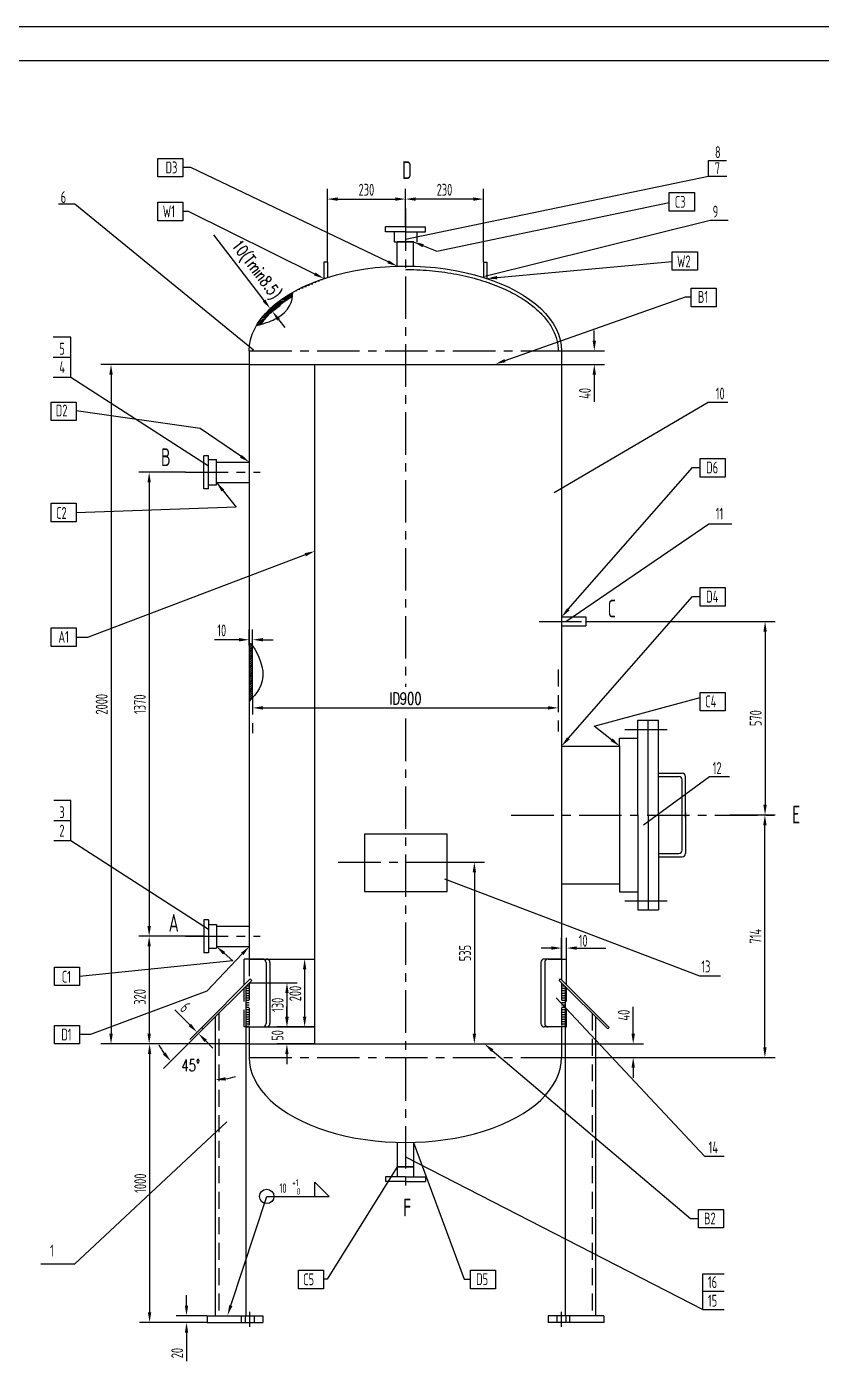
# Model space of a CAD drawing. Extents: x 2148 to 19378, y -121 to 5940.
# Drawn here: x 3915 to 6254, y 1986 to 5940 of the extents above; entities that cross this region are included whole.
import ezdxf

# ---------------------------------------------------------------- set-up
doc = ezdxf.new("R2010")
doc.units = 0
doc.header["$LTSCALE"] = 100
doc.header["$MEASUREMENT"] = 0
doc.linetypes.add('F', pattern=[0.75, 0.5, -0.25])
doc.linetypes.add('J', pattern=[2, 1.25, -0.25, 0.25, -0.25])
doc.layers.get('DEFPOINTS').update_dxf_attribs({"linetype": 'CONTINUOUS'})
for name, color, linetype in [('01', 7, 'CONTINUOUS'), ('02', 1, 'CONTINUOUS'), ('10', 1, 'CONTINUOUS')]:
    doc.layers.add(name, color=color, linetype=linetype)
doc.styles.get("Standard").update_dxf_attribs({"font": 'isocp.shx', "width": 0.707, "bigfont": 'hztxt.shx'})
doc.dimstyles.new('INTE', dxfattribs={"dimscale": 10, "dimtxt": 3.5, "dimasz": 3, "dimexe": 3, "dimexo": 0, "dimgap": 1, "dimtad": 1, "dimdec": 3, "dimtxsty": 'STANDARD', "dimcen": 0, "dimclrd": 1, "dimclre": 1, "dimclrt": 3, "dimaunit": 1, "dimazin": 3, "dimtfac": 1, "dimtdec": 4, "dimtofl": 0, "dimtmove": 0, "dimatfit": 3, "dimtzin": 0})
doc.dimstyles.new('INTE$2', dxfattribs={"dimscale": 10, "dimtxt": 3.5, "dimasz": 3, "dimexe": 3, "dimexo": 0, "dimgap": 1, "dimtad": 1, "dimtih": 1, "dimtoh": 1, "dimdec": 3, "dimtxsty": 'STANDARD', "dimcen": 0, "dimclrd": 1, "dimclre": 1, "dimclrt": 3, "dimaunit": 1, "dimazin": 3, "dimtfac": 1, "dimtdec": 4, "dimtofl": 0, "dimtmove": 0, "dimatfit": 3, "dimtzin": 0})

# ---------------------------------------------------------------- blocks, each defined once
blk = doc.blocks.new('*D31')
at = {"layer": '10', "color": 1}
for p, q in [((5152.6, 3480.9), (5262.6, 3480.9)), ((5232.6, 3450.9), (5232.6, 2975.9)), ((5029.6, 2945.9), (5262.6, 2945.9))]:
    blk.add_line(p, q, dxfattribs=at)
for points in [[(5227.6, 3450.9), (5237.6, 3450.9), (5232.6, 3480.9)], [(5227.6, 2975.9), (5237.6, 2975.9), (5232.6, 2945.9)]]:
    blk.add_solid(points, dxfattribs=at)
at = {"layer": 'DEFPOINTS', "color": 0}
for p in [(5152.6, 3480.9), (5029.6, 2945.9), (5232.6, 2945.9)]:
    blk.add_point(p, dxfattribs=at)
at = {"layer": '10', "color": 3, "insert": (5205.1, 3213.4), "char_height": 35, "attachment_point": 5, "rotation": 90}
blk.add_mtext('535', dxfattribs=at)
blk = doc.blocks.new('*D32')
at = {"layer": '10', "color": 1}
for p, q in [((4569.6, 4945.9), (4132.5, 4945.9)), ((4162.5, 4915.9), (4162.5, 2975.9)), ((4569.6, 2945.9), (4132.5, 2945.9))]:
    blk.add_line(p, q, dxfattribs=at)
for points in [[(4157.5, 4915.9), (4167.5, 4915.9), (4162.5, 4945.9)], [(4157.5, 2975.9), (4167.5, 2975.9), (4162.5, 2945.9)]]:
    blk.add_solid(points, dxfattribs=at)
at = {"layer": 'DEFPOINTS', "color": 0}
for p in [(4569.6, 4945.9), (4162.5, 2945.9), (4569.6, 2945.9)]:
    blk.add_point(p, dxfattribs=at)
at = {"layer": '10', "color": 3, "insert": (4135, 3945.9), "char_height": 35, "attachment_point": 5, "rotation": 90}
blk.add_mtext('2000', dxfattribs=at)
blk = doc.blocks.new('*D33')
at = {"layer": '10', "color": 1}
for p, q in [((4435.4, 3262.9), (4244.8, 3262.9)), ((4274.8, 3232.9), (4274.8, 2975.9)), ((4569.6, 2945.9), (4244.8, 2945.9))]:
    blk.add_line(p, q, dxfattribs=at)
for points in [[(4269.8, 3232.9), (4279.8, 3232.9), (4274.8, 3262.9)], [(4269.8, 2975.9), (4279.8, 2975.9), (4274.8, 2945.9)]]:
    blk.add_solid(points, dxfattribs=at)
at = {"layer": 'DEFPOINTS', "color": 0}
for p in [(4435.4, 3262.9), (4274.8, 2945.9), (4569.6, 2945.9)]:
    blk.add_point(p, dxfattribs=at)
at = {"layer": '10', "color": 3, "insert": (4247.3, 3084.4), "char_height": 35, "attachment_point": 5, "rotation": 90}
blk.add_mtext('320', dxfattribs=at)
blk = doc.blocks.new('*D34')
at = {"layer": '10', "color": 1}
for p, q in [((4382.1, 4628.9), (4244.8, 4628.9)), ((4274.8, 4598.9), (4274.8, 3292.9)), ((4382.1, 3262.9), (4244.8, 3262.9))]:
    blk.add_line(p, q, dxfattribs=at)
for points in [[(4269.8, 4598.9), (4279.8, 4598.9), (4274.8, 4628.9)], [(4269.8, 3292.9), (4279.8, 3292.9), (4274.8, 3262.9)]]:
    blk.add_solid(points, dxfattribs=at)
at = {"layer": 'DEFPOINTS', "color": 0}
for p in [(4382.1, 4628.9), (4274.8, 3262.9), (4382.1, 3262.9)]:
    blk.add_point(p, dxfattribs=at)
at = {"layer": '10', "color": 3, "insert": (4247.3, 3945.9), "char_height": 35, "attachment_point": 5, "rotation": 90}
blk.add_mtext('1370', dxfattribs=at)
blk = doc.blocks.new('*D35')
at = {"layer": '10', "color": 1}
for p, q in [((4569.6, 2945.9), (4246, 2945.9)), ((4276, 2915.9), (4276, 2155.9)), ((4445.1, 2125.9), (4246, 2125.9))]:
    blk.add_line(p, q, dxfattribs=at)
for points in [[(4271, 2915.9), (4281, 2915.9), (4276, 2945.9)], [(4271, 2155.9), (4281, 2155.9), (4276, 2125.9)]]:
    blk.add_solid(points, dxfattribs=at)
at = {"layer": 'DEFPOINTS', "color": 0}
for p in [(4569.6, 2945.9), (4276, 2125.9), (4445.1, 2125.9)]:
    blk.add_point(p, dxfattribs=at)
at = {"layer": '10', "color": 3, "insert": (4248.5, 2535.9), "char_height": 35, "attachment_point": 5, "rotation": 90}
blk.add_mtext('1000', dxfattribs=at)
blk = doc.blocks.new('*D36')
at = {"layer": '10', "color": 1}
for p, q in [((5700.5, 2975.9), (5700.5, 3055.6)), ((5489.6, 2945.9), (5730.5, 2945.9)), ((5489.6, 2905.9), (5730.5, 2905.9)), ((5700.5, 2875.9), (5700.5, 2845.9))]:
    blk.add_line(p, q, dxfattribs=at)
for points in [[(5695.5, 2975.9), (5705.5, 2975.9), (5700.5, 2945.9)], [(5695.5, 2875.9), (5705.5, 2875.9), (5700.5, 2905.9)]]:
    blk.add_solid(points, dxfattribs=at)
at = {"layer": 'DEFPOINTS', "color": 0}
for p in [(5489.6, 2945.9), (5700.5, 2945.9), (5489.6, 2905.9)]:
    blk.add_point(p, dxfattribs=at)
at = {"layer": '10', "color": 3, "insert": (5673, 3030.7), "char_height": 35, "attachment_point": 5, "rotation": 90}
blk.add_mtext('40', dxfattribs=at)
blk = doc.blocks.new('*D37')
at = {"layer": '10', "color": 1}
for p, q in [((5984.6, 3619.9), (6118.4, 3619.9)), ((6088.4, 2935.9), (6088.4, 3589.9)), ((5489.6, 2905.9), (6118.4, 2905.9))]:
    blk.add_line(p, q, dxfattribs=at)
for points in [[(6083.4, 3589.9), (6093.4, 3589.9), (6088.4, 3619.9)], [(6083.4, 2935.9), (6093.4, 2935.9), (6088.4, 2905.9)]]:
    blk.add_solid(points, dxfattribs=at)
at = {"layer": 'DEFPOINTS', "color": 0}
for p in [(5984.6, 3619.9), (6088.4, 3619.9), (5489.6, 2905.9)]:
    blk.add_point(p, dxfattribs=at)
at = {"layer": '10', "color": 3, "insert": (6060.9, 3262.9), "char_height": 35, "attachment_point": 5, "rotation": 90}
blk.add_mtext('714', dxfattribs=at)
blk = doc.blocks.new('*D38')
at = {"layer": '10', "color": 1}
for p, q in [((5029.6, 5350.8), (5029.6, 5463)), ((5259.6, 5247.4), (5259.6, 5463)), ((5229.6, 5433), (5059.6, 5433))]:
    blk.add_line(p, q, dxfattribs=at)
for points in [[(5059.6, 5438), (5059.6, 5428), (5029.6, 5433)], [(5229.6, 5438), (5229.6, 5428), (5259.6, 5433)]]:
    blk.add_solid(points, dxfattribs=at)
at = {"layer": 'DEFPOINTS', "color": 0}
for p in [(5029.6, 5433), (5029.6, 5350.8), (5259.6, 5247.4)]:
    blk.add_point(p, dxfattribs=at)
at = {"layer": '10', "color": 3, "insert": (5144.6, 5460.5), "char_height": 35, "attachment_point": 5}
blk.add_mtext('230', dxfattribs=at)
blk = doc.blocks.new('*D39')
at = {"layer": '10', "color": 1}
for p, q in [((4799.6, 5247.4), (4799.6, 5463)), ((5029.6, 5350.8), (5029.6, 5463)), ((4829.6, 5433), (4999.6, 5433))]:
    blk.add_line(p, q, dxfattribs=at)
for points in [[(4829.6, 5438), (4829.6, 5428), (4799.6, 5433)], [(4999.6, 5438), (4999.6, 5428), (5029.6, 5433)]]:
    blk.add_solid(points, dxfattribs=at)
at = {"layer": 'DEFPOINTS', "color": 0}
for p in [(5029.6, 5433), (5029.6, 5350.8), (4799.6, 5247.4)]:
    blk.add_point(p, dxfattribs=at)
at = {"layer": '10', "color": 3, "insert": (4914.6, 5460.5), "char_height": 35, "attachment_point": 5}
blk.add_mtext('230', dxfattribs=at)
blk = doc.blocks.new('*D40')
at = {"layer": '10', "color": 1}
for p, q in [((5561.4, 4189.9), (6118.9, 4189.9)), ((6088.9, 4159.9), (6088.9, 3649.9)), ((5984.6, 3619.9), (6118.9, 3619.9))]:
    blk.add_line(p, q, dxfattribs=at)
for points in [[(6083.9, 4159.9), (6093.9, 4159.9), (6088.9, 4189.9)], [(6083.9, 3649.9), (6093.9, 3649.9), (6088.9, 3619.9)]]:
    blk.add_solid(points, dxfattribs=at)
at = {"layer": 'DEFPOINTS', "color": 0}
for p in [(5561.4, 4189.9), (5984.6, 3619.9), (6088.9, 3619.9)]:
    blk.add_point(p, dxfattribs=at)
at = {"layer": '10', "color": 3, "insert": (6061.4, 3904.9), "char_height": 35, "attachment_point": 5, "rotation": 90}
blk.add_mtext('570', dxfattribs=at)
blk = doc.blocks.new('*D41')
at = {"layer": '10', "color": 1}
for p, q in [((5585.9, 5015.9), (5585.9, 5045.9)), ((5489.6, 4985.9), (5615.9, 4985.9)), ((5489.6, 4945.9), (5615.9, 4945.9)), ((5585.9, 4915.9), (5585.9, 4836.2))]:
    blk.add_line(p, q, dxfattribs=at)
for points in [[(5580.9, 5015.9), (5590.9, 5015.9), (5585.9, 4985.9)], [(5580.9, 4915.9), (5590.9, 4915.9), (5585.9, 4945.9)]]:
    blk.add_solid(points, dxfattribs=at)
at = {"layer": 'DEFPOINTS', "color": 0}
for p in [(5489.6, 4985.9), (5489.6, 4945.9), (5585.9, 4945.9)]:
    blk.add_point(p, dxfattribs=at)
at = {"layer": '10', "color": 3, "insert": (5558.4, 4861), "char_height": 35, "attachment_point": 5, "rotation": 90}
blk.add_mtext('40', dxfattribs=at)
blk = doc.blocks.new('*D43')
at = {"layer": '10', "color": 1}
for p, q in [((4394.6, 3001.7), (4350.3, 3046)), ((4429.6, 2994.3), (4394.6, 2959.3)), ((4433.8, 2990.1), (4398.8, 2955.1)), ((4441.3, 2955.1), (4462.5, 2933.9))]:
    blk.add_line(p, q, dxfattribs=at)
for points in [[(4398.1, 3005.3), (4391, 2998.2), (4415.8, 2980.5)], [(4444.8, 2958.6), (4437.7, 2951.5), (4420, 2976.3)]]:
    blk.add_solid(points, dxfattribs=at)
at = {"layer": 'DEFPOINTS', "color": 0}
for p in [(4415.8, 2980.5), (4429.6, 2994.3), (4433.8, 2990.1)]:
    blk.add_point(p, dxfattribs=at)
at = {"layer": '10', "color": 3, "insert": (4381.3, 3053.9), "char_height": 35, "attachment_point": 5, "rotation": 315}
blk.add_mtext('6', dxfattribs=at)
blk = doc.blocks.new('*D44')
at = {"layer": '10', "color": 1}
for p, q in [((4609.5, 3195.9), (4762.7, 3195.9)), ((4732.7, 3165.9), (4732.7, 3025.9)), ((4609.5, 2995.9), (4762.7, 2995.9))]:
    blk.add_line(p, q, dxfattribs=at)
for points in [[(4727.7, 3165.9), (4737.7, 3165.9), (4732.7, 3195.9)], [(4727.7, 3025.9), (4737.7, 3025.9), (4732.7, 2995.9)]]:
    blk.add_solid(points, dxfattribs=at)
at = {"layer": 'DEFPOINTS', "color": 0}
for p in [(4609.5, 3195.9), (4609.5, 2995.9), (4732.7, 2995.9)]:
    blk.add_point(p, dxfattribs=at)
at = {"layer": '10', "color": 3, "insert": (4705.2, 3094.3), "char_height": 35, "attachment_point": 5, "rotation": 90}
blk.add_mtext('200', dxfattribs=at)
blk = doc.blocks.new('*D45')
at = {"layer": '10', "color": 1}
for p, q in [((4569.6, 3125.9), (4710.7, 3125.9)), ((4680.7, 3095.9), (4680.7, 3025.9)), ((4569.6, 2995.9), (4710.7, 2995.9))]:
    blk.add_line(p, q, dxfattribs=at)
for points in [[(4675.7, 3095.9), (4685.7, 3095.9), (4680.7, 3125.9)], [(4675.7, 3025.9), (4685.7, 3025.9), (4680.7, 2995.9)]]:
    blk.add_solid(points, dxfattribs=at)
at = {"layer": 'DEFPOINTS', "color": 0}
for p in [(4569.6, 3125.9), (4569.6, 2995.9), (4680.7, 2995.9)]:
    blk.add_point(p, dxfattribs=at)
at = {"layer": '10', "color": 3, "insert": (4653.2, 3060.9), "char_height": 35, "attachment_point": 5, "rotation": 90}
blk.add_mtext('130', dxfattribs=at)
blk = doc.blocks.new('*D46')
at = {"layer": '10', "color": 1}
for p, q in [((4680.4, 3025.9), (4680.4, 3055.9)), ((4762.7, 2995.9), (4650.4, 2995.9)), ((4762.1, 2945.9), (4650.4, 2945.9)), ((4680.4, 2915.9), (4680.4, 2885.9))]:
    blk.add_line(p, q, dxfattribs=at)
for points in [[(4675.4, 3025.9), (4685.4, 3025.9), (4680.4, 2995.9)], [(4675.4, 2915.9), (4685.4, 2915.9), (4680.4, 2945.9)]]:
    blk.add_solid(points, dxfattribs=at)
at = {"layer": 'DEFPOINTS', "color": 0}
for p in [(4680.4, 2995.9), (4762.7, 2995.9), (4762.1, 2945.9)]:
    blk.add_point(p, dxfattribs=at)
at = {"layer": '10', "color": 3, "insert": (4652.9, 2970.9), "char_height": 35, "attachment_point": 5, "rotation": 90}
blk.add_mtext('50', dxfattribs=at)
blk = doc.blocks.new('*D47')
at = {"layer": '10', "color": 1}
blk.add_line((4433.8, 2990.1), (4317.4, 2873.7), dxfattribs=at)
for start, end in [(206.42, 215.71), (279.29, 288.58)]:
    blk.add_arc((4469.6, 3025.9), 185.2, start, end, dxfattribs=at)
for points in [[(4323, 2921), (4315.4, 2914.5), (4338.6, 2894.9)], [(4499.9, 2838.1), (4499.1, 2848.1), (4469.6, 2840.6)]]:
    blk.add_solid(points, dxfattribs=at)
at = {"layer": 'DEFPOINTS', "color": 0}
for p in [(4576.8, 3133.1), (4469.6, 3025.9), (4433.8, 2990.1), (4421.7, 2847), (4469.6, 2145.9)]:
    blk.add_point(p, dxfattribs=at)
at = {"layer": '10', "color": 3, "insert": (4397.4, 2882.8), "char_height": 35, "attachment_point": 5}
blk.add_mtext('{\\Fsimplex.shx|c0;45%%d}', dxfattribs=at)
blk = doc.blocks.new('*D48')
at = {"layer": '10', "color": 1}
for p, q in [((4384.8, 2175.9), (4384.8, 2205.9)), ((4445.1, 2145.9), (4354.8, 2145.9)), ((4445.1, 2125.9), (4354.8, 2125.9)), ((4384.8, 2095.9), (4384.8, 2011.9))]:
    blk.add_line(p, q, dxfattribs=at)
for points in [[(4379.8, 2175.9), (4389.8, 2175.9), (4384.8, 2145.9)], [(4379.8, 2095.9), (4389.8, 2095.9), (4384.8, 2125.9)]]:
    blk.add_solid(points, dxfattribs=at)
at = {"layer": 'DEFPOINTS', "color": 0}
for p in [(4445.1, 2145.9), (4384.8, 2125.9), (4445.1, 2125.9)]:
    blk.add_point(p, dxfattribs=at)
at = {"layer": '10', "color": 3, "insert": (4357.3, 2035.8), "char_height": 35, "attachment_point": 5, "rotation": 90}
blk.add_mtext('20', dxfattribs=at)
blk = doc.blocks.new('*D49')
at = {"layer": '10', "color": 1}
for p, q in [((4569.6, 4118.6), (4569.6, 4165.8)), ((4579.6, 4117.5), (4579.6, 4165.8)), ((4539.6, 4135.8), (4467.3, 4135.8)), ((4609.6, 4135.8), (4639.6, 4135.8))]:
    blk.add_line(p, q, dxfattribs=at)
for points in [[(4539.6, 4140.8), (4539.6, 4130.8), (4569.6, 4135.8)], [(4609.6, 4140.8), (4609.6, 4130.8), (4579.6, 4135.8)]]:
    blk.add_solid(points, dxfattribs=at)
at = {"layer": 'DEFPOINTS', "color": 0}
for p in [(4569.6, 4135.8), (4569.6, 4118.6), (4579.6, 4117.5)]:
    blk.add_point(p, dxfattribs=at)
at = {"layer": '10', "color": 3, "insert": (4488.5, 4163.3), "char_height": 35, "attachment_point": 5}
blk.add_mtext('10', dxfattribs=at)

msp = doc.modelspace()

# ---------------------------------------------------------------- hatches: boundary and pattern name
at = {"layer": '10'}
h = msp.add_hatch(dxfattribs=at)
h.set_pattern_fill('_USER', color=1, scale=4, style=0, pattern_type=0)
h.set_pattern_definition([(0, (2147.961, 0), (0, 4), [])])
edge = h.paths.add_edge_path()
edge.add_ellipse((5029.6185, 4985.8662), major_axis=(-460, 0), ratio=0.543478261, start_angle=316.0889668, end_angle=342.5186394)
edge.add_spline(control_points=[(4590.8637, 5060.9651), (4596.0067, 5062.2694), (4600.6777, 5063.5149), (4604.9407, 5064.7111)], knot_values=[41.52458915, 41.52458915, 41.52458915, 41.52458915, 45.19377701, 45.19377701, 45.19377701, 45.19377701], degree=3, periodic=0)
edge.add_spline(control_points=[(4604.9407, 5064.7111), (4606.2145, 5066.6427), (4607.536, 5068.5677), (4615.4126, 5079.6008), (4622.9949, 5088.5515), (4640.2231, 5105.9594), (4649.8686, 5114.4161), (4671.0861, 5130.6764), (4682.6579, 5138.4799), (4695.7741, 5146.2833), (4696.4463, 5146.6806), (4697.121, 5147.0767)], knot_values=[0.344154642, 0.344154642, 0.344154642, 0.344154642, 0.370110406, 0.370110406, 0.493480541, 0.493480541, 0.616850677, 0.616850677, 0.740220812, 0.740220812, 0.746858577, 0.746858577, 0.746858577, 0.746858577], degree=3, periodic=0)
edge.add_spline(control_points=[(4697.121, 5147.0767), (4697.6376, 5151.0748), (4697.9748, 5155.1325), (4698.2264, 5159.2513)], knot_values=[142.211537421, 142.211537421, 142.211537421, 142.211537421, 155.100547265, 155.100547265, 155.100547265, 155.100547265], degree=3, periodic=0)
h = msp.add_hatch(dxfattribs=at)
h.set_pattern_fill('_USER', color=256, scale=4, angle=45, style=0, pattern_type=0)
h.set_pattern_definition([(45, (3293.5716, -229.1455), (-2.828427, 2.828427), [])])
edge = h.paths.add_edge_path()
edge.add_spline(control_points=[(4579.6185, 4117.5255), (4575.7336, 4122.7793), (4572.2123, 4126.1276), (4569.6185, 4126.6907)], knot_values=[17.627234943, 17.627234943, 17.627234943, 17.627234943, 35.273236913, 35.273236913, 35.273236913, 35.273236913], degree=3, periodic=0)
edge.add_line((4569.6185, 4126.6907), (4569.6185, 3954.3147))
edge.add_spline(control_points=[(4569.6185, 3954.3147), (4572.8846, 3957.8455), (4576.2666, 3961.481), (4579.6185, 3965.2732)], knot_values=[157.537626834, 157.537626834, 157.537626834, 157.537626834, 171.114738432, 171.114738432, 171.114738432, 171.114738432], degree=3, periodic=0)
edge.add_line((4579.6185, 3965.2732), (4579.6185, 4117.5255))
h = msp.add_hatch(dxfattribs=at)
h.set_pattern_fill('_USER', color=256, scale=7, style=0, pattern_type=0)
h.set_pattern_definition([(0, (3293.5716, -229.1455), (0, 7), [])])
h.paths.add_polyline_path([(4569.6185, 3125.8662), (4559.6185, 3115.8662), (4559.6185, 2995.8662), (4569.6185, 2995.8662)])
h = msp.add_hatch(dxfattribs=at)
h.set_pattern_fill('_USER', color=256, scale=7, style=0, pattern_type=0)
h.set_pattern_definition([(180, (6765.6655, -229.1455), (7e-15, 7), [])])
h.paths.add_polyline_path([(5489.6185, 3125.8662), (5499.6185, 3115.8662), (5499.6185, 2995.8662), (5489.6185, 2995.8662)])

# ---------------------------------------------------------------- linework, layer by layer
at = {"layer": '01', "color": 0}
for p, q in [((4449.874, 3311.2625), (4449.874, 3214.4699)), ((4473.1034, 3293.0162), (4473.1034, 3232.7162))]:
    msp.add_line(p, q, dxfattribs=at)
at = {"layer": '01'}
for p, q in [((4449.874, 3297.4904), (4473.1339, 3297.4904)), ((4473.1339, 3297.4904), (4473.1013, 3228.242)), ((4449.874, 3228.242), (4473.1339, 3228.242))]:
    msp.add_line(p, q, dxfattribs=at)
at = {"layer": '02'}
for points in [[(2147.9611, 0), (10557.9611, 0), (10557.9611, 5940), (2147.9611, 5940)], [(2397.9611, 100), (10457.9611, 100), (10457.9611, 5840), (2397.9611, 5840)]]:
    msp.add_lwpolyline(points, close=True, dxfattribs=at)
at = {"layer": '10'}
for p, q in [((4300.0575, 5498.0403), (4300.0575, 5552.5212)), ((4300.0575, 5552.5212), (4374.0667, 5552.5212)), ((4374.0667, 5552.5212), (4374.0667, 5498.0403)), ((5922.1411, 5500.7073), (5922.1411, 5546.2298)), ((5922.1411, 5546.2298), (5975.6444, 5546.2298)), ((4374.0667, 5498.0403), (4300.0575, 5498.0403)), ((4397.8878, 5526.1258), (4374.0667, 5526.1258)), ((4978.4049, 5248.4659), (4397.8878, 5526.1258)), ((4055.9852, 5418.4332), (4007.9448, 5418.4332)), ((4581.8306, 4987.8182), (4055.9852, 5418.4332)), ((4300.0575, 5369.3019), (4300.0575, 5423.7828)), ((4300.0575, 5423.7828), (4374.0667, 5423.7828)), ((4374.0667, 5423.7828), (4374.0667, 5369.3019)), ((5806.7557, 5397.5059), (5806.7557, 5451.9868)), ((5806.7557, 5451.9868), (5880.7649, 5451.9868)), ((5880.7649, 5451.9868), (5880.7649, 5397.5059)), ((5880.7649, 5397.5059), (5806.7557, 5397.5059)), ((4374.0667, 5369.3019), (4300.0575, 5369.3019)), ((5815.3745, 5223.5576), (5815.3745, 5278.0386)), ((5815.3745, 5278.0386), (5889.3837, 5278.0386)), ((5889.3837, 5278.0386), (5889.3837, 5223.5576)), ((5889.3837, 5223.5576), (5815.3745, 5223.5576)), ((5870.9592, 5170.7618), (5944.9684, 5170.7618)), ((5870.9592, 5116.2809), (5870.9592, 5170.7618)), ((5944.9684, 5170.7618), (5944.9684, 5116.2809)), ((5944.9684, 5116.2809), (5870.9592, 5116.2809)), ((4043.6542, 5026.5994), (3991.6352, 5026.5994)), ((4043.6542, 4907.7822), (4043.6542, 5026.5994)), ((4043.6542, 4966.6535), (3991.6352, 4966.6535)), ((4043.6542, 4907.7822), (3991.6352, 4907.7822)), ((3986.2373, 4835.2281), (4060.2465, 4835.2281)), ((3986.2373, 4780.7471), (3986.2373, 4835.2281)), ((4060.2465, 4835.2281), (4060.2465, 4780.7471)), ((4060.2465, 4780.7471), (3986.2373, 4780.7471)), ((5897.4524, 4614.8508), (5897.4524, 4669.3317)), ((5897.4524, 4669.3317), (5971.4616, 4669.3317)), ((5971.4616, 4669.3317), (5971.4616, 4614.8508)), ((5971.4616, 4614.8508), (5897.4524, 4614.8508)), ((3986.2373, 4537.5286), (4060.2465, 4537.5286)), ((3986.2373, 4483.0477), (3986.2373, 4537.5286)), ((4060.2465, 4537.5286), (4060.2465, 4483.0477)), ((4060.2465, 4483.0477), (3986.2373, 4483.0477)), ((5897.4524, 4289.3317), (5971.4616, 4289.3317)), ((5897.4524, 4234.8508), (5897.4524, 4289.3317)), ((5971.4616, 4289.3317), (5971.4616, 4234.8508)), ((5971.4616, 4234.8508), (5897.4524, 4234.8508)), ((3986.2373, 4170.5499), (4060.2465, 4170.5499)), ((3986.2373, 4116.069), (3986.2373, 4170.5499)), ((4060.2465, 4170.5499), (4060.2465, 4116.069)), ((4060.2465, 4116.069), (3986.2373, 4116.069)), ((5897.4524, 3926.2898), (5897.4524, 3980.7708)), ((5897.4524, 3980.7708), (5971.4616, 3980.7708)), ((5971.4616, 3980.7708), (5971.4616, 3926.2898)), ((5971.4616, 3926.2898), (5897.4524, 3926.2898)), ((4043.6542, 3662.1714), (3993.8907, 3662.1714)), ((4043.6542, 3543.3542), (4043.6542, 3662.1714)), ((4043.6542, 3602.2255), (3993.8907, 3602.2255)), ((4043.6542, 3543.3542), (3993.8907, 3543.3542)), ((3995.5751, 3172.3758), (4069.5843, 3172.3758)), ((3995.5751, 3117.8949), (3995.5751, 3172.3758)), ((4069.5843, 3172.3758), (4069.5843, 3117.8949)), ((4069.5843, 3117.8949), (3995.5751, 3117.8949)), ((3995.5751, 3000.6527), (4069.5843, 3000.6527)), ((3995.5751, 2946.1718), (3995.5751, 3000.6527)), ((4069.5843, 3000.6527), (4069.5843, 2946.1718)), ((4069.5843, 2946.1718), (3995.5751, 2946.1718)), ((5285.5381, 2926.474), (5869.1559, 2432.0348)), ((5053.7685, 2656.211), (5202.9528, 2253.5894)), ((4762.655, 2496.9905), (4762.655, 2538.5634)), ((4762.655, 2538.5634), (4805.4414, 2496.9905)), ((5892.4193, 2404.1292), (5892.4193, 2458.6102)), ((5892.4193, 2458.6102), (5966.4285, 2458.6102)), ((5966.4285, 2458.6102), (5966.4285, 2404.1292)), ((5869.1559, 2432.0348), (5892.4193, 2432.0348)), ((5966.4285, 2404.1292), (5892.4193, 2404.1292)), ((4714.5429, 2279.9042), (4788.5521, 2279.9042)), ((4714.5429, 2225.4232), (4714.5429, 2279.9042)), ((4788.5521, 2279.9042), (4788.5521, 2225.4232)), ((5221.0564, 2279.9042), (5295.0656, 2279.9042)), ((5221.0564, 2225.4232), (5221.0564, 2279.9042)), ((5295.0656, 2279.9042), (5295.0656, 2225.4232)), ((5905.9405, 2164.1327), (5905.9405, 2269.1158)), ((5905.9405, 2269.1158), (5968.5846, 2269.1158)), ((4788.5521, 2225.4232), (4714.5429, 2225.4232)), ((5202.9528, 2253.5894), (5219.8127, 2253.5894)), ((5295.0656, 2225.4232), (5221.0564, 2225.4232)), ((5905.9405, 2217.783), (5968.5846, 2217.783))]:
    msp.add_line(p, q, dxfattribs=at)
at = {"layer": '10', "color": 4, "linetype": 'J'}
for p, q in [((5029.6185, 5405.6111), (5029.6185, 3997.2466)), ((4569.6185, 4985.8662), (5489.6185, 4985.8662)), ((4382.119, 4628.8662), (4601.5163, 4628.8662)), ((5423.2366, 4189.8662), (5631.1935, 4189.8662)), ((5029.6185, 3903.8471), (5029.6185, 2525.6037)), ((5675.8761, 3872.0379), (5809.2173, 3872.0379)), ((5341.2793, 3619.8662), (6114.8471, 3619.8662)), ((4831.8617, 3480.8662), (5225.034, 3480.8662)), ((5675.8761, 3367.6945), (5809.2173, 3367.6945)), ((4382.119, 3262.8662), (4601.5163, 3262.8662)), ((4569.6185, 2905.8662), (5489.6185, 2905.8662))]:
    msp.add_line(p, q, dxfattribs=at)
at = {"layer": '10', "color": 0}
for p, q in [((4970.5497, 5336.6301), (4970.5497, 5350.8445)), ((5029.6185, 5350.8445), (4970.5497, 5350.8445)), ((4970.5497, 5336.6301), (4970.5497, 5350.8445)), ((5029.6185, 5350.8445), (4970.5497, 5350.8445)), ((5029.6185, 5350.8445), (5088.6874, 5350.8445)), ((5029.6185, 5350.8445), (5088.6874, 5350.8445)), ((5088.6874, 5336.6301), (5088.6874, 5350.8445)), ((5088.6874, 5336.6301), (5088.6874, 5350.8445)), ((5029.6185, 5336.6301), (4970.5497, 5336.6301)), ((5029.6185, 5336.6301), (4970.5497, 5336.6301)), ((4996.4693, 5336.6301), (4996.4693, 5307.219)), ((4996.4693, 5307.219), (5053.7685, 5307.2626)), ((5053.7685, 5307.2626), (5005.4685, 5307.2626)), ((5005.4685, 5307.2626), (5053.7685, 5307.2626)), ((5005.4685, 5235.5214), (5005.4685, 5307.2259)), ((5005.4685, 5235.5214), (5005.4685, 5307.2259)), ((5029.6185, 5336.6301), (5088.6874, 5336.6301)), ((5029.6185, 5336.6301), (5088.6874, 5336.6301)), ((5053.7685, 5235.5214), (5053.7685, 5307.2626)), ((5053.7685, 5235.5214), (5053.7685, 5307.2626)), ((5062.7677, 5336.6301), (5062.7677, 5307.219)), ((4799.6185, 5247.3726), (4789.6185, 5247.3726)), ((4789.6185, 5247.3726), (4789.6185, 5199.1425)), ((4799.6185, 5247.3726), (4799.6185, 5202.3726)), ((5259.6185, 5247.3726), (5259.6185, 5202.3726)), ((5259.6185, 5247.3726), (5269.6185, 5247.3726)), ((5269.6185, 5247.3726), (5269.6185, 5199.1425)), ((4569.6185, 4985.8662), (4569.6185, 3195.8662)), ((5489.6185, 4985.8662), (5489.6185, 3134.3515)), ((4569.6185, 4945.8662), (5489.6185, 4945.8662)), ((4762.0585, 4945.8662), (4762.0585, 2945.8662)), ((4435.3665, 4580.4699), (4435.3665, 4677.2625)), ((4449.874, 4677.2625), (4435.3665, 4677.2625)), ((4449.874, 4580.4699), (4449.874, 4677.2625)), ((4449.874, 4666.1233), (4473.1034, 4666.1233)), ((4473.1034, 4591.6091), (4473.1034, 4666.1233)), ((4473.1034, 4659.0162), (4569.6185, 4659.0162)), ((4449.874, 4591.6091), (4473.1034, 4591.6091)), ((4473.1034, 4598.7162), (4569.6185, 4598.7162)), ((4449.874, 4580.4699), (4435.3665, 4580.4699)), ((5489.6185, 4202.8662), (5561.411, 4202.8662)), ((5489.6185, 4202.8662), (5561.411, 4202.8662)), ((5561.411, 4202.8662), (5561.411, 4176.8662)), ((5489.6185, 4176.8662), (5561.411, 4176.8662)), ((4579.6185, 3965.2732), (4579.6185, 4117.5255)), ((5713.924, 3619.8662), (5713.924, 3898.5661)), ((5713.924, 3898.5661), (5744.6944, 3898.5661)), ((5744.6944, 3619.8662), (5744.6944, 3898.5661)), ((5744.6944, 3619.8662), (5744.6944, 3898.5661)), ((5744.6944, 3898.5661), (5775.4647, 3898.5661)), ((5775.4647, 3619.8662), (5775.4647, 3898.5661)), ((5660.4163, 3845.9174), (5713.924, 3845.9174)), ((5660.4163, 3822.8662), (5660.4163, 3845.9174)), ((5489.6185, 3822.8662), (5660.4163, 3822.8662)), ((5660.4163, 3822.8662), (5660.4163, 3416.8662)), ((5775.4647, 3743.0943), (5844.3816, 3743.0943)), ((5775.4647, 3743.0943), (5844.3816, 3743.0943)), ((5775.4647, 3733.1354), (5834.7333, 3733.1354)), ((5844.6193, 3515.0911), (5844.6193, 3724.6413)), ((5854.3816, 3612.6988), (5854.3816, 3733.0943)), ((5713.924, 3619.8662), (5713.924, 3341.1663)), ((5744.6944, 3619.8662), (5744.6944, 3341.1663)), ((5744.6944, 3619.8662), (5744.6944, 3341.1663)), ((5775.4647, 3619.8662), (5775.4647, 3341.1663)), ((5854.3816, 3627.0336), (5854.3816, 3506.6381)), ((5775.4647, 3496.6381), (5844.3816, 3496.6381)), ((5776.371, 3506.597), (5834.7333, 3506.597)), ((5489.6185, 3416.8662), (5660.4163, 3416.8662)), ((5660.4163, 3416.8662), (5660.4163, 3393.815)), ((5660.4163, 3393.815), (5713.924, 3393.815)), ((5713.924, 3341.1663), (5744.6944, 3341.1663)), ((5744.6944, 3341.1663), (5775.4647, 3341.1663)), ((4435.3665, 3311.2625), (4435.3665, 3214.4699)), ((4449.874, 3311.2625), (4435.3665, 3311.2625)), ((4473.1034, 3293.0162), (4569.6185, 3293.0162)), ((4449.874, 3214.4699), (4435.3665, 3214.4699)), ((4473.1034, 3232.7162), (4569.6185, 3232.7162)), ((4609.5057, 3195.8662), (4555.008, 3195.8662)), ((4555.008, 3119.741), (4555.008, 3195.8662)), ((4569.6185, 3195.8662), (4620.5935, 3195.8662)), ((4619.5057, 3185.8662), (4619.5057, 3005.8662)), ((4630.5935, 3185.8662), (4630.5935, 3005.8662)), ((5428.6436, 3185.8662), (5428.6436, 3005.8662)), ((5489.6185, 3195.8662), (5438.6436, 3195.8662)), ((5439.7313, 3185.8662), (5439.7313, 3005.8662)), ((5449.7313, 3195.8662), (5504.229, 3195.8662)), ((5504.229, 3119.741), (5504.229, 3195.8662)), ((4429.5653, 2994.2983), (4572.5941, 3137.327)), ((4433.8079, 2990.0556), (4576.8367, 3133.0844)), ((4576.8367, 3133.0844), (4572.5941, 3137.327)), ((5482.4003, 3133.0844), (5486.643, 3137.327)), ((5625.4291, 2990.0556), (5482.4003, 3133.0844)), ((5629.6717, 2994.2983), (5486.643, 3137.327)), ((4555.008, 3109.5676), (4555.008, 3111.2557)), ((4559.6185, 3115.8662), (4559.6185, 2145.8662)), ((5499.6185, 3115.8662), (5499.6185, 2145.8662)), ((5504.229, 3109.5676), (5504.229, 3111.2557)), ((4469.6185, 3025.8662), (4469.6185, 2145.8662)), ((5589.6185, 3025.8662), (5589.6185, 2145.8662)), ((4433.8079, 2990.0556), (4429.5653, 2994.2983)), ((4559.6185, 2995.8662), (4620.5935, 2995.8662)), ((4569.6185, 2995.8662), (4569.6185, 2905.8662)), ((5499.6185, 2995.8662), (5438.6436, 2995.8662)), ((5489.6185, 2995.8662), (5489.6185, 2905.8662)), ((5489.6185, 2995.8662), (5489.6185, 2905.8662)), ((5625.4291, 2990.0556), (5629.6717, 2994.2983)), ((4569.6185, 2945.8662), (5489.6185, 2945.8662)), ((5005.4685, 2656.211), (5005.4685, 2555.1023)), ((5005.4685, 2656.211), (5005.4685, 2555.1023)), ((5053.7685, 2656.211), (5053.7685, 2555.1023)), ((5053.7685, 2656.211), (5053.7685, 2555.1023)), ((5005.4685, 2584.4698), (5053.7685, 2584.4698)), ((5053.7685, 2584.4698), (5005.4685, 2584.4698)), ((5029.6185, 2555.1023), (4970.5497, 2555.1023)), ((4970.5497, 2555.1023), (4970.5497, 2540.8879)), ((5029.6185, 2555.1023), (4970.5497, 2555.1023)), ((4970.5497, 2555.1023), (4970.5497, 2540.8879)), ((5029.6185, 2540.8879), (4970.5497, 2540.8879)), ((5029.6185, 2540.8879), (4970.5497, 2540.8879)), ((5029.6185, 2555.1023), (5088.6874, 2555.1023)), ((5029.6185, 2555.1023), (5088.6874, 2555.1023)), ((5029.6185, 2540.8879), (5088.6874, 2540.8879)), ((5029.6185, 2540.8879), (5088.6874, 2540.8879)), ((5088.6874, 2555.1023), (5088.6874, 2540.8879)), ((5088.6874, 2555.1023), (5088.6874, 2540.8879)), ((4445.1489, 2145.8662), (4609.6185, 2145.8662)), ((4445.1489, 2145.8662), (4445.1489, 2125.8662)), ((4445.1489, 2145.8662), (4445.1489, 2125.8662)), ((4546.1019, 2145.8662), (4546.1019, 2125.8662)), ((4609.6185, 2145.8662), (4609.6185, 2125.8662)), ((5614.0881, 2145.8662), (5449.6185, 2145.8662)), ((5449.6185, 2145.8662), (5449.6185, 2125.8662)), ((5513.1351, 2145.8662), (5513.1351, 2125.8662)), ((5614.0881, 2145.8662), (5614.0881, 2125.8662)), ((5614.0881, 2145.8662), (5614.0881, 2125.8662)), ((4445.1489, 2125.8662), (4609.6185, 2125.8662)), ((5614.0881, 2125.8662), (5449.6185, 2125.8662))]:
    msp.add_line(p, q, dxfattribs=at)
at = {"layer": '10', "color": 1}
for p, q in [((4613.2016, 5134.2609), (4465.4112, 5327.4627)), ((4628.2482, 5108), (4655.2567, 5128.6603)), ((4634.3678, 5100), (4661.3763, 5120.6603)), ((4655.7757, 5078.6052), (4674.0029, 5054.7773)), ((4609.6185, 3935.1808), (5449.6185, 3935.1808)), ((5489.6185, 3195.8662), (5489.6185, 3258.2232)), ((5504.229, 3195.8662), (5504.229, 3258.2232)), ((5459.6185, 3228.2232), (5429.6185, 3228.2232)), ((5534.229, 3228.2232), (5619.579, 3228.2232))]:
    msp.add_line(p, q, dxfattribs=at)
at = {"layer": '10', "color": 6, "linetype": 'F'}
for p, q in [((5479.6185, 4047.8879), (5479.6185, 3866.0031)), ((4579.6185, 3965.2732), (4579.6185, 3861.1529)), ((4569.6185, 3195.8662), (4569.6185, 3134.3515)), ((5489.6185, 3195.8662), (5489.6185, 3134.3515)), ((4569.6185, 3125.8662), (4569.6185, 2995.8662)), ((5489.6185, 3125.8662), (5489.6185, 2995.8662)), ((4555.008, 2995.8662), (4555.008, 3109.5676)), ((5504.229, 2995.8662), (5504.229, 3109.5676)), ((4479.6185, 3035.8662), (4479.6185, 2145.8662)), ((5579.6185, 3035.8662), (5579.6185, 2145.8662)), ((4559.6185, 2995.8662), (4555.008, 2995.8662)), ((5499.6185, 2995.8662), (5504.229, 2995.8662)), ((4557.2432, 2145.8662), (4557.2432, 2125.8662)), ((4583.6185, 2145.8662), (4583.6185, 2125.8662)), ((5475.6185, 2145.8662), (5475.6185, 2125.8662)), ((5501.9939, 2145.8662), (5501.9939, 2125.8662))]:
    msp.add_line(p, q, dxfattribs=at)
at = {"layer": '10', "color": 4, "linetype": 'F'}
for p, q in [((4570.6185, 2157.6385), (4570.6185, 2113.1436)), ((5488.6185, 2157.6385), (5488.6185, 2113.1436))]:
    msp.add_line(p, q, dxfattribs=at)
at = {"layer": '10'}
for points in [[(5029.6185, 5315.2127), (5922.1411, 5500.7073), (5976.7398, 5500.7073)], [(4762.7348, 5212.4566), (4390.8358, 5396.6398), (4374.0667, 5396.6398)], [(5263.9169, 5206.544), (5927.0838, 5370.4881), (5979.873, 5370.4881)], [(5299.4927, 5201.8867), (5815.3745, 5249.2746)], [(5322.9988, 4957.4935), (5854.9532, 5145.0039), (5870.9592, 5145.0039)], [(4449.874, 4646.9339), (4043.6542, 4907.7822)], [(5467.7145, 4568.7829), (5921.4485, 4835.2038), (5979.4403, 4835.2038)], [(4544.7949, 4675.8622), (4424.8081, 4757.2888), (4060.2465, 4809.1878)], [(5509.3969, 4225.4231), (5875.3922, 4642.8346), (5897.4524, 4642.8346)], [(5502.4743, 4189.8662), (5923.3149, 4476.5874), (5990.6664, 4476.5874)], [(4734.5741, 4385.9595), (4093.4811, 4141.9672), (4060.2465, 4141.9672)], [(5509.3969, 3845.4231), (5875.3922, 4262.8346), (5897.4524, 4262.8346)], [(5636.8129, 3841.3832), (5585.7931, 3881.4085), (5897.4524, 3965.5388)], [(5730.7193, 3590.6401), (5925.1214, 3732.8129), (5984.0547, 3732.8129)], [(4449.874, 3282.5059), (4043.6542, 3543.3542)], [(5144.4187, 3431.591), (5895.6544, 3146.1474), (5957.5648, 3146.1474)], [(4495.5991, 3212.8683), (4520.9103, 3190.5364), (4069.5843, 3144.2437)], [(4548.9011, 3211.0185), (4444.5844, 3101.7658), (4101.646, 2973.5656), (4069.5843, 2973.5656)], [(5473.3032, 3081.8072), (5910.9466, 2615.4203), (5968.5846, 2615.4203)], [(4503.9448, 2716.4419), (4054.559, 2297.8348), (3955.5761, 2297.8348)], [(5029.6185, 2614.0082), (5905.9405, 2164.1327), (5968.5846, 2164.1327)], [(5005.4685, 2584.4698), (4799.3102, 2253.0351), (4788.9063, 2253.0351)], [(4515.155, 2175.5632), (4621.1156, 2496.9905), (4805.4414, 2496.9905)]]:
    msp.add_lwpolyline(points, dxfattribs=at)
msp.add_lwpolyline([(4908.698, 3394.8977), (5152.5854, 3394.8977), (5152.5854, 3563.2964), (4908.698, 3563.2964)], close=True, dxfattribs=at)
msp.add_circle((4621.1156, 2496.9905), 21.2278, dxfattribs=at)
at = {"layer": '10', "color": 0}
for centre, start, end in [((5834.7333, 3723.1354), 360, 90), ((5844.3816, 3733.0943), 360, 90), ((5844.3816, 3733.0943), 360, 90), ((5834.7333, 3516.597), 270, 0), ((5844.3816, 3506.6381), 270, 0), ((4609.5057, 3185.8662), 0, 90), ((4620.5935, 3185.8662), 0, 90), ((5438.6436, 3185.8662), 90, 180), ((5449.7313, 3185.8662), 90, 180), ((4609.5057, 3005.8662), 270, 0), ((4620.5935, 3005.8662), 270, 0), ((5438.6436, 3005.8662), 180, 270), ((5449.7313, 3005.8662), 180, 270)]:
    msp.add_arc(centre, 10, start, end, dxfattribs=at)
at = {"layer": '10', "color": 0, "extrusion": (0, 0, -1)}
msp.add_ellipse((5029.6185, 4985.8662), major_axis=(-460, 0), ratio=0.543478261, start_param=0, end_param=3.141592654, dxfattribs=at)
at = {"layer": '10', "color": 0}
msp.add_ellipse((5029.6185, 2905.8662), major_axis=(-460, 0), ratio=0.543478261, start_param=0, end_param=3.141592654, dxfattribs=at)
for points, knots in [([(5029.6185, 5225.8657), (5040.7664, 5225.8658), (5051.9142, 5225.6432), (5087.8008, 5224.2057), (5112.4164, 5222.1076), (5160.6636, 5215.7603), (5184.2945, 5211.511), (5229.9207, 5200.9853), (5251.9154, 5194.7089), (5293.6604, 5180.3152), (5313.4101, 5172.1979), (5350.1173, 5154.3705), (5367.0741, 5144.6603), (5395.0575, 5125.7604), (5406.603, 5116.7756), (5427.269, 5098.1334), (5436.3889, 5088.4764), (5452.0645, 5068.7071), (5458.6201, 5058.596), (5469.1068, 5038.1256), (5473.0392, 5027.7676), (5478.2858, 5006.9604), (5479.6021, 4996.5104), (5479.6185, 4985.9964), (5479.6185, 4985.9313), (5479.6185, 4985.8662)], [1.570796315, 1.570796315, 1.570796315, 1.570796315, 1.644368977, 1.644368977, 1.808296331, 1.808296331, 1.972223685, 1.972223685, 2.136151038, 2.136151038, 2.300078392, 2.300078392, 2.464005746, 2.464005746, 2.599354477, 2.599354477, 2.734703208, 2.734703208, 2.870051939, 2.870051939, 3.00540067, 3.00540067, 3.140749401, 3.140749401, 3.141592654, 3.141592654, 3.141592654, 3.141592654]), ([(4604.9407, 5064.7111), (4606.2145, 5066.6427), (4607.536, 5068.5677), (4615.4126, 5079.6008), (4622.9949, 5088.5515), (4640.2231, 5105.9594), (4649.8686, 5114.4161), (4671.0861, 5130.6764), (4682.6579, 5138.4799), (4695.7741, 5146.2833), (4696.4463, 5146.6806), (4697.121, 5147.0767)], [0.3441546416, 0.3441546416, 0.3441546416, 0.3441546416, 0.3701104059, 0.3701104059, 0.4934805412, 0.4934805412, 0.6168506765, 0.6168506765, 0.7402208118, 0.7402208118, 0.7468585768, 0.7468585768, 0.7468585768, 0.7468585768])]:
    msp.add_open_spline(points, degree=3, knots=knots, dxfattribs=at)
at = {"layer": '10', "color": 3}
for points, knots in [([(4590.8637, 5060.9651), (4624.0406, 5069.3794), (4688.995, 5097.9829), (4696.4713, 5130.5207), (4698.2264, 5159.2513)], [41.52458915, 41.52458915, 41.52458915, 41.52458915, 65.194169489, 155.100547265, 155.100547265, 155.100547265, 155.100547265]), ([(4569.6185, 4126.6907), (4579.9402, 4124.45), (4634.6083, 4023.1443), (4589.6488, 3975.9683), (4569.6185, 3954.3147)], [17.627234943, 17.627234943, 17.627234943, 17.627234943, 87.848851395, 171.114738432, 171.114738432, 171.114738432, 171.114738432])]:
    msp.add_open_spline(points, degree=3, knots=knots, dxfattribs=at)
at = {"layer": '10', "color": 0}
msp.add_open_spline([(4579.6185, 4985.8662), (4579.6185, 4987.1057), (4579.6368, 4988.3453), (4579.6734, 4989.5847)], degree=3, dxfattribs=at)
at = {"layer": '10'}
for points in [[(4980.5623, 5252.9765), (5005.4685, 5235.5214), (4976.2475, 5243.9553)], [(4764.9538, 5216.9373), (4789.6185, 5199.1425), (4760.5158, 5207.976)], [(5299.9501, 5196.9076), (5269.6185, 5199.1425), (5299.0354, 5206.8657)], [(5324.6611, 4952.7779), (5294.7052, 4947.5201), (5321.3366, 4962.2091)], [(4547.6026, 4679.9995), (4569.6185, 4659.0162), (4541.9872, 4671.725)], [(4732.7956, 4390.6325), (4762.6121, 4396.6305), (4736.3526, 4381.2865)], [(5513.1564, 4222.1267), (5489.6185, 4202.8662), (5505.6374, 4228.7195)], [(5513.1564, 3842.1267), (5489.6185, 3822.8662), (5505.6374, 3848.7195)], [(5639.899, 3845.3171), (5660.4163, 3822.8662), (5633.7267, 3837.4493)], [(4492.2912, 3209.119), (4473.1034, 3232.7162), (4498.9071, 3216.6176)], [(4545.2848, 3214.4714), (4569.6185, 3232.7162), (4552.5174, 3207.5656)], [(5282.3061, 2922.6591), (5262.6483, 2945.8662), (5288.7701, 2930.289)], [(4519.9036, 2173.9978), (4505.7625, 2147.0715), (4510.4063, 2177.1287)]]:
    msp.add_solid(points, dxfattribs=at)
at = {"layer": '10', "color": 1}
for points in [[(4617.1729, 5137.2988), (4609.2303, 5131.2231), (4631.4288, 5110.433)], [(4659.747, 5081.643), (4651.8044, 5075.5673), (4637.5485, 5102.433)], [(4609.6185, 3940.1808), (4609.6185, 3930.1808), (4579.6185, 3935.1808)], [(5449.6185, 3940.1808), (5449.6185, 3930.1808), (5479.6185, 3935.1808)], [(5459.6185, 3233.2232), (5459.6185, 3223.2232), (5489.6185, 3228.2232)], [(5534.229, 3233.2232), (5534.229, 3223.2232), (5504.229, 3228.2232)]]:
    msp.add_solid(points, dxfattribs=at)

# ---------------------------------------------------------------- texts
at = {"layer": '10', "color": 3, "width": 0.707}
for s, height, p in [('8', 35, (5941.297, 5553.6478)), ('D', 52.5, (5019.8024, 5492.074)), ('7', 35, (5940.5392, 5506.4198)), ('9', 35, (5934.5826, 5378.5971)), ('5', 35, (4010.1663, 4974.8965)), ('4', 35, (4010.1663, 4920.6818)), ('10', 35, (5943.4985, 4843.0038)), ('D2', 35, (3999.769, 4793.0026)), ('B', 52.5, (4309.7274, 4646.8555)), ('C2', 35, (4000.7031, 4491.5708)), ('C', 52.5, (5625.3995, 4201.2827)), ('3', 35, (4010.1663, 3610.4685)), ('E', 52.5, (6168.5861, 3594.7269)), ('2', 35, (4010.1663, 3556.2538)), ('A', 52.5, (4332.1679, 3275.9815)), ('13', 35, (5901.2131, 3156.5367)), ('14', 35, (5922.4865, 2623.983)), ('10', 28, (4658.39, 2507.3616)), ('+1', 19.6, (4696.0656, 2527.8944)), ('0', 19.6, (4709.4032, 2501.7907)), ('F', 52.5, (5022.9279, 2437.8377)), ('1', 35, (3982.8135, 2319.8836)), ('C5', 35, (4728.351, 2235.5351)), ('D5', 35, (5237.9368, 2236.0894)), ('16', 35, (5920.5145, 2227.1456)), ('15', 35, (5920.5145, 2172.6777))]:
    msp.add_text(s, height=height, dxfattribs=at).set_placement(p)
at = {"layer": '10', "color": 3, "char_height": 35}
for s, insert, attachment_point in [('D3', (4357.8878, 5508.6258), 9), ('6', (4030.316, 5421.2675), 9), ('C3', (5823.0546, 5442.461), 1), ('W1', (4350.8358, 5379.1398), 9), ('W2', (5829.4807, 5267.1518), 1), ('B1', (5891.1633, 5162.5039), 1), ('D6', (5915.3922, 4660.3346), 1), ('11', (5943.463, 4524.5385), 1), ('D4', (5915.3922, 4280.3346), 1), ('A1', (4038.4171, 4126.8539), 9), ('{\\Fsimplex.shx|c0;ID900}', (5029.6185, 3962.6808), 5), ('C4', (5912.5738, 3971.7855), 1), ('12', (5934.532, 3775.5925), 1), ('10', (5552.8011, 3249.7131), 5), ('C1', (4044.4485, 3126.3315), 9), ('D1', (4046.1757, 2956.0656), 9), ('B2', (5909.1559, 2449.5348), 1)]:
    msp.add_mtext(s, dxfattribs=dict(at, insert=insert, attachment_point=attachment_point))
at = {"layer": '10', "color": 3, "insert": (4587.1582, 5222.4273), "char_height": 35, "attachment_point": 5, "rotation": 307.414311}
msp.add_mtext('{\\Fsimplex.shx|c0;10(Tmin8.5)}', dxfattribs=at)

# ---------------------------------------------------------------- dimensions: what is measured, and where the dimension line sits
at = {"layer": '10'}
for base, p1, p2, picture, middle in [((5029.6185, 5433.0319), (4799.6185, 5247.3726), (5029.6185, 5350.8445), '*D39', (4914.6185, 5460.5353)), ((5029.6185, 5433.0319), (5259.6185, 5247.3726), (5029.6185, 5350.8445), '*D38', (5144.6185, 5460.5353)), ((4569.6185, 4135.8208), (4579.6185, 4117.5255), (4569.6185, 4118.5733), '*D49', (4488.4735, 4163.3208))]:
    dim = msp.add_linear_dim(base=base, p1=p1, p2=p2, dimstyle='INTE', dxfattribs=at)
    dim.commit()
    dim.dimension.update_dxf_attribs({"geometry": picture, "text_midpoint": middle})
for base, p1, p2, picture, middle in [((5585.9382, 4945.8662), (5489.6185, 4985.8662), (5489.6185, 4945.8662), '*D41', (5558.4382, 4861.0095)), ((6088.8743, 3619.8662), (5561.411, 4189.8662), (5984.6409, 3619.8662), '*D40', (6061.3743, 3904.8662)), ((6088.375, 3619.8662), (5489.6185, 2905.8662), (5984.6409, 3619.8662), '*D37', (6060.875, 3262.8662)), ((5232.6483, 2945.8662), (5152.5854, 3480.8662), (5029.6185, 2945.8662), '*D31', (5205.1483, 3213.3662)), ((4680.6977, 2995.8662), (4569.6185, 3125.8662), (4569.6185, 2995.8662), '*D45', (4653.1977, 3060.8662)), ((5700.5202, 2945.8662), (5489.6185, 2905.8662), (5489.6185, 2945.8662), '*D36', (5673.0202, 3030.7229))]:
    dim = msp.add_linear_dim(base=base, p1=p1, p2=p2, angle=90, dimstyle='INTE', dxfattribs=at)
    dim.commit()
    dim.dimension.update_dxf_attribs({"geometry": picture, "text_midpoint": middle})
for base, p1, p2, picture, middle in [((4162.5155, 2945.8662), (4569.6185, 4945.8662), (4569.6185, 2945.8662), '*D32', (4162.5155, 3945.8662)), ((4732.6605, 2995.8662), (4609.5057, 3195.8662), (4609.5057, 2995.8662), '*D44', (4732.6605, 3094.3022)), ((4680.4157, 2995.8662), (4762.0585, 2945.8662), (4762.6605, 2995.8662), '*D46', (4680.4157, 2970.8662)), ((4384.8158, 2125.8662), (4445.1489, 2145.8662), (4445.1489, 2125.8662), '*D48', (4384.8158, 2035.8345))]:
    dim = msp.add_linear_dim(base=base, p1=p1, p2=p2, angle=90, dimstyle='INTE', dxfattribs=at)
    dim.commit()
    dim.dimension.update_dxf_attribs({"geometry": picture, "text_midpoint": middle, "dimtype": 160})
for base, p1, p2, text, picture, middle in [((4274.8304, 3262.8662), (4382.119, 4628.8662), (4382.119, 3262.8662), '1370', '*D34', (4274.8304, 3945.8662)), ((4274.8304, 2945.8662), (4435.3665, 3262.8662), (4569.6185, 2945.8662), '320', '*D33', (4274.8304, 3084.3662))]:
    dim = msp.add_linear_dim(base=base, p1=p1, p2=p2, angle=90, text=text, dimstyle='INTE', dxfattribs=at)
    dim.commit()
    dim.dimension.update_dxf_attribs({"geometry": picture, "text_midpoint": middle, "dimtype": 160})
dim = msp.add_angular_dim_2l(base=(4421.6781, 2846.9503), line1=((4469.6185, 3025.8662), (4469.6185, 2145.8662)), line2=((4433.8079, 2990.0556), (4576.8367, 3133.0844)), text='{\\Fsimplex.shx|c0;45%%d}', dimstyle='INTE$2', dxfattribs=at)
dim.commit()
dim.dimension.update_dxf_attribs({"geometry": '*D47', "text_midpoint": (4397.4234, 2855.2877), "dimtype": 162})
dim = msp.add_aligned_dim(p1=(4433.8079, 2990.0556), p2=(4429.5653, 2994.2983), distance=19.4728, dimstyle='INTE', dxfattribs=at)
dim.commit()
dim.dimension.update_dxf_attribs({"geometry": '*D43', "text_midpoint": (4381.2869, 3053.9289)})
dim = msp.add_linear_dim(base=(4276.0322, 2125.8662), p1=(4569.6185, 2945.8662), p2=(4445.1489, 2125.8662), angle=90, text='1000', dimstyle='INTE', dxfattribs=at)
dim.commit()
dim.dimension.update_dxf_attribs({"geometry": '*D35', "text_midpoint": (4248.5322, 2535.8662)})

# ---------------------------------------------------------------- leaders
for points in [[(5053.7685, 5307.2626), (5121.7911, 5279.4178), (5806.7557, 5423.3355)], [(4473.1034, 4598.7162), (4530.7382, 4526.2841), (4060.2465, 4509.0708)]]:
    msp.add_leader(points, dimstyle='INTE', override={"dimgap": 1, "dimtad": 0}, dxfattribs=at)

doc.saveas('drawing.dxf')
